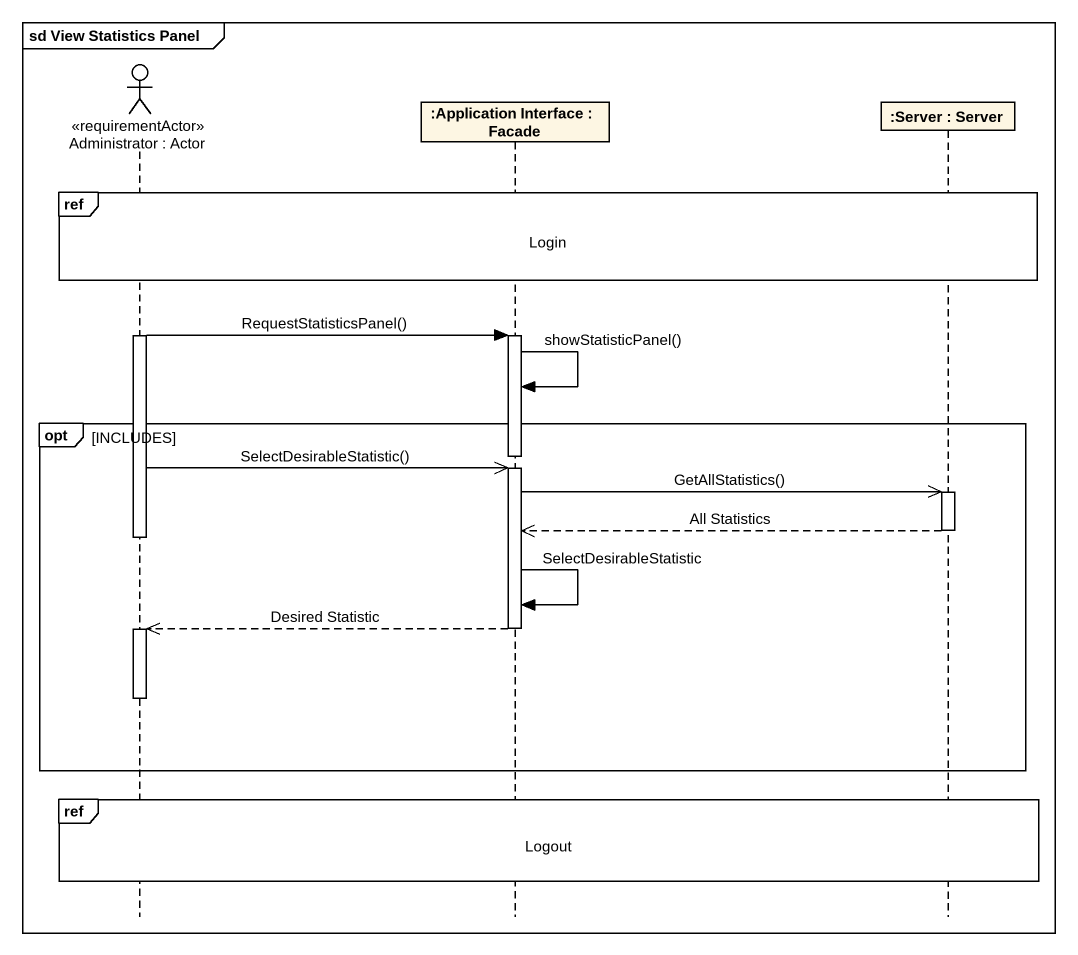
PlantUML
@startuml
mainframe sd View Statistics Panel
hide footbox
actor "Administrator : Actor" as Administrator <<requirementActor>>
participant ":Application Interface : Facade" as Application_Interface
participant ":Server : Server" as Server

ref over Administrator, Application_Interface, Server : Login
activate Administrator
Administrator -> Application_Interface : RequestStatisticsPanel()
activate Application_Interface
Application_Interface -> Application_Interface : showStatisticPanel()
opt INCLUDES
  deactivate Application_Interface
  Administrator ->> Application_Interface : SelectDesirableStatistic()
  activate Application_Interface
  Application_Interface ->> Server : GetAllStatistics()
  activate Server
  Server -->> Application_Interface : All Statistics
  deactivate Server
  deactivate Administrator
  Application_Interface -> Application_Interface : SelectDesirableStatistic
  Application_Interface -->> Administrator : Desired Statistic
  deactivate Application_Interface
  activate Administrator
  deactivate Administrator
end
ref over Administrator, Application_Interface, Server : Logout
@enduml
